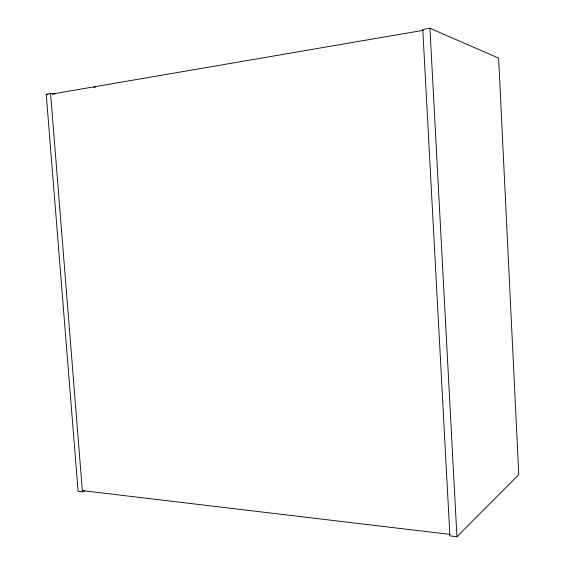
<?xml version="1.0" encoding="UTF-8"?>
<svg xmlns="http://www.w3.org/2000/svg" width="565" height="565" viewBox="0 0 565 565"><rect width="100%" height="100%" fill="white"/><g stroke="black" fill="none" stroke-linecap="round" stroke-linejoin="round"><path stroke-width="0.85" d="M456.923 536.75L518.776 474.649L498.634 58.124L429.944 28.25L422.782 29.486L449.909 535.91L456.923 536.75L429.944 28.25M54.967 94.129L50.596 93.564L46.224 94.32L78.09 491.31L82.441 491.833L84.87 490.816M52.241 94.002L423.192 30.333M93.797 87.356L95.534 87.052M83.069 490.702L450.03 534.398M46.224 94.32L47.969 94.539M50.596 93.564L82.441 491.833"/></g></svg>
